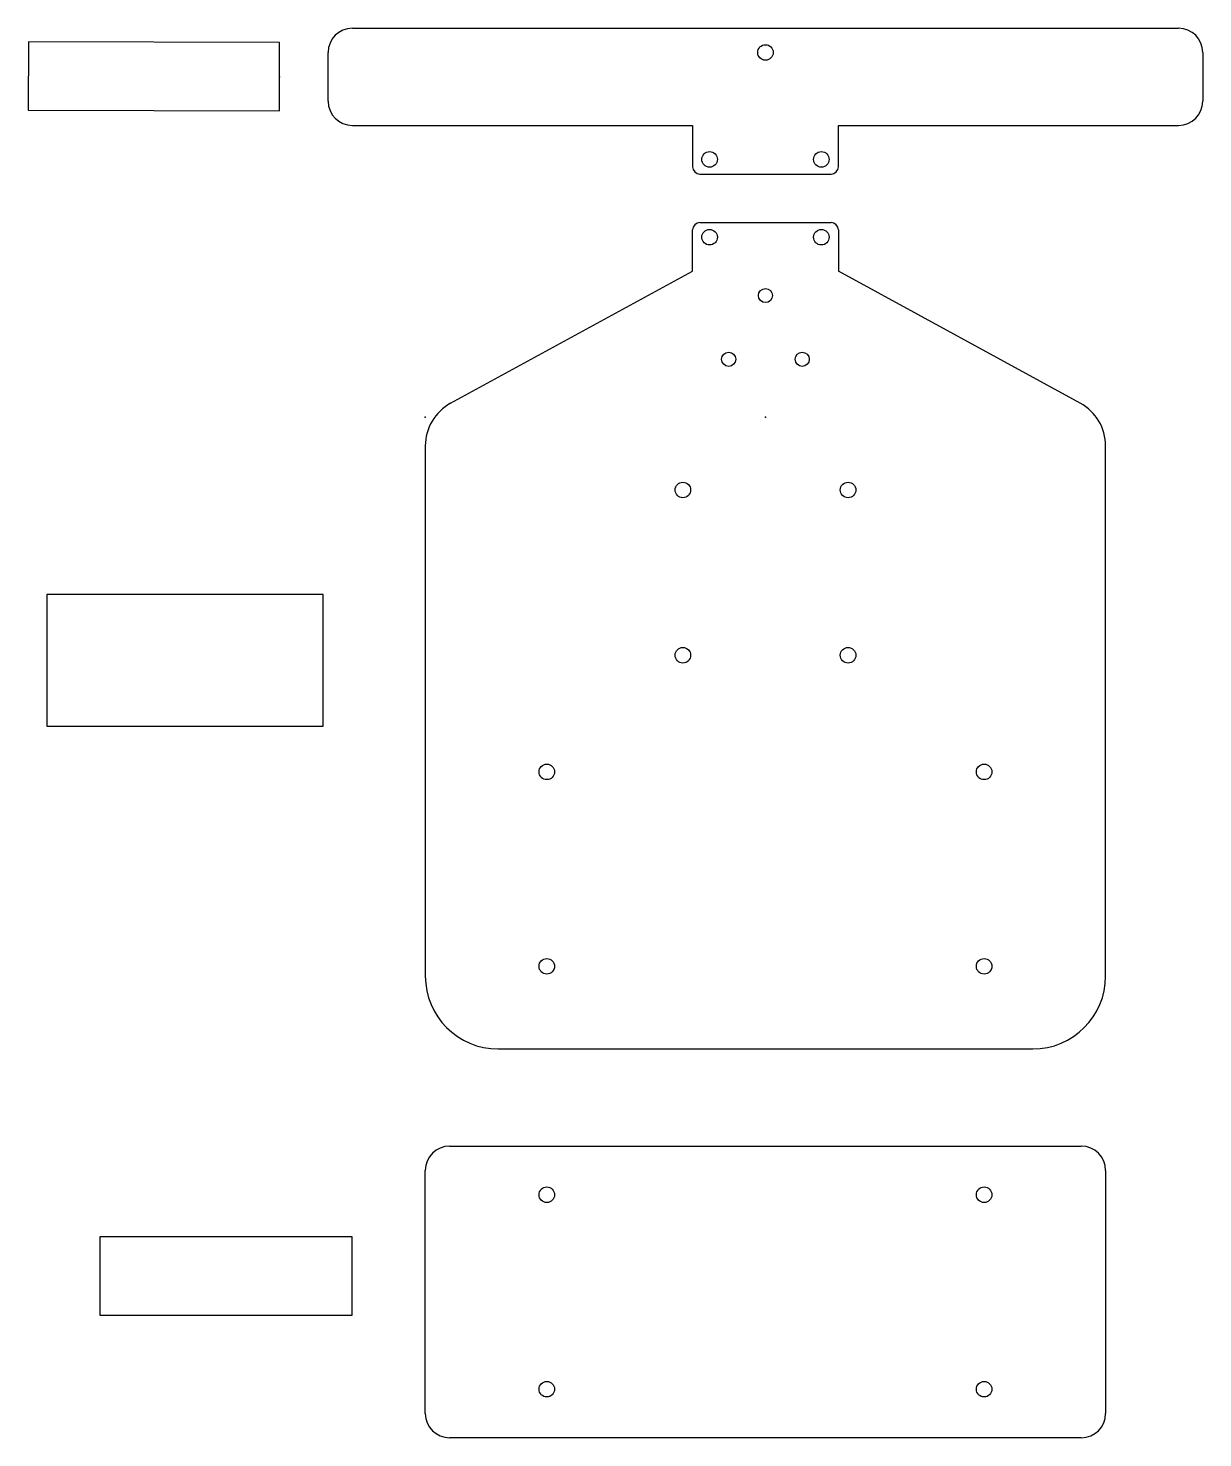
# Model space of a CAD drawing. Header units: centimetres. Extents: x -15.2 to 9, y -21 to 8.
import ezdxf

# ---------------------------------------------------------------- set-up
doc = ezdxf.new("R2010")
doc.units = ezdxf.units.CM
doc.header["$MEASUREMENT"] = 0
for name, color, linetype in [('ChassisV2 v1_Sketch3', 7, 'Continuous'), ('ChassisV2 v1_Sketch4', 7, 'Continuous'), ('ChassisV2 v1_Untitled v4_Sketch1', 7, 'Continuous'), ('ChassisV2 v1_Untitled v4_Sketch2', 7, 'Continuous')]:
    doc.layers.add(name, color=color, linetype=linetype)

msp = doc.modelspace()

# ---------------------------------------------------------------- linework, layer by layer
at = {"layer": 'ChassisV2 v1_Sketch3'}
for p, q in [((-15.168, 7.719), (-15.172, 6.314)), ((-9.998, 7.703), (-15.168, 7.719)), ((-10.002, 6.297), (-9.998, 7.703)), ((-15.172, 6.314), (-10.002, 6.297)), ((-9.099, -3.654), (-14.79, -3.654)), ((-14.79, -3.654), (-14.79, -6.359)), ((-9.099, -6.359), (-9.099, -3.654)), ((-14.79, -6.359), (-9.099, -6.359))]:
    msp.add_line(p, q, dxfattribs=at)
for p in [(-10, 7), (0, 0)]:
    msp.add_point(p, dxfattribs=at)
at = {"layer": 'ChassisV2 v1_Sketch4'}
for p, q in [((-8.502, -16.863), (-13.701, -16.863)), ((-13.701, -16.863), (-13.701, -18.479)), ((-8.502, -18.479), (-8.502, -16.863)), ((-13.701, -18.479), (-8.502, -18.479))]:
    msp.add_line(p, q, dxfattribs=at)
msp.add_point((0, 0), dxfattribs=at)
at = {"layer": 'ChassisV2 v1_Untitled v4_Sketch1'}
for p, q in [((-8.5, 8), (8.5, 8)), ((-9, 6.5), (-9, 7.5)), ((9, 7.5), (9, 6.5)), ((-8.5, 6), (-1.5, 6)), ((-1.5, 6), (-1.5, 5.15)), ((1.5, 5.15), (1.5, 6)), ((1.5, 6), (8.5, 6)), ((-1.35, 5), (1.35, 5)), ((-1.5, 3), (-1.5, 3.85)), ((-1.35, 4), (1.35, 4)), ((1.5, 3.85), (1.5, 3)), ((-6.479, 0.284), (-1.5, 3)), ((6.479, 0.284), (1.5, 3)), ((-7, -0.594), (-7, -11.5)), ((7, -11.5), (7, -0.594)), ((-5.5, -13), (5.5, -13)), ((-6.5, -15), (6.5, -15)), ((-7, -20.5), (-7, -15.5)), ((7, -15.5), (7, -20.5)), ((6.5, -21), (-6.5, -21))]:
    msp.add_line(p, q, dxfattribs=at)
for centre, radius in [((0, 7.5), 0.16), ((-1.15, 5.3), 0.16), ((1.15, 5.3), 0.16), ((-1.15, 3.7), 0.16), ((1.15, 3.7), 0.16), ((0, 2.5), 0.145), ((-0.757, 1.188), 0.145), ((0.757, 1.188), 0.145), ((-1.7, -1.5), 0.16), ((1.7, -1.5), 0.16), ((-1.7, -4.9), 0.16), ((1.7, -4.9), 0.16), ((-4.5, -7.3), 0.16), ((4.5, -7.3), 0.16), ((-4.5, -11.3), 0.16), ((4.5, -11.3), 0.16), ((-4.5, -16), 0.16), ((4.5, -16), 0.16), ((-4.5, -20), 0.16), ((4.5, -20), 0.16)]:
    msp.add_circle(centre, radius, dxfattribs=at)
for centre, radius, start, end in [((-8.5, 7.5), 0.5, 90, 180), ((8.5, 7.5), 0.5, 0, 90), ((-8.5, 6.5), 0.5, 180, 270), ((8.5, 6.5), 0.5, 270, 0), ((-1.35, 5.15), 0.15, 180, 270), ((1.35, 5.15), 0.15, 270, 0), ((-1.35, 3.85), 0.15, 90, 180), ((1.35, 3.85), 0.15, 360, 90), ((-6, -0.594), 1, 118.6105, 180), ((6, -0.594), 1, 0, 61.3895), ((-5.5, -11.5), 1.5, 180, 270), ((5.5, -11.5), 1.5, 270, 0), ((-6.5, -15.5), 0.5, 90, 180), ((6.5, -15.5), 0.5, 0, 90), ((-6.5, -20.5), 0.5, 180, 270), ((6.5, -20.5), 0.5, 270, 0)]:
    msp.add_arc(centre, radius, start, end, dxfattribs=at)
for p in [(-7, 0), (0, 0)]:
    msp.add_point(p, dxfattribs=at)
at = {"layer": 'ChassisV2 v1_Untitled v4_Sketch2'}
msp.add_point((0, 0), dxfattribs=at)

doc.saveas('drawing.dxf')
